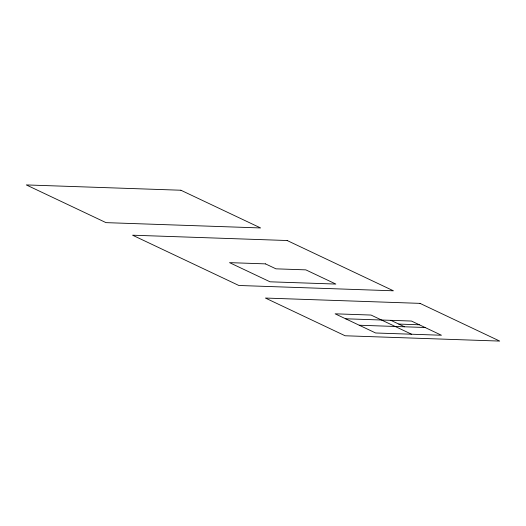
<?xml version="1.0" encoding="UTF-8"?>
<svg xmlns="http://www.w3.org/2000/svg" width="526" height="526" viewBox="0 0 526 526"><rect width="100%" height="100%" fill="white"/><g stroke="black" fill="none" stroke-linecap="round" stroke-linejoin="round"><path stroke-width="0.79" d="M345.608 318.782L411.437 321.044L441.452 335.246L375.623 332.984L335.115 313.818L371.054 315.054L411.562 334.22M398.787 324.075L419.34 324.785M359.238 325.232L425.061 327.494M390.884 320.341L404.507 326.784M180.891 190.234L26.3 184.922L106.002 222.636L260.594 227.949L180.891 190.234M287.157 240.52L132.572 235.201L238.843 285.48L393.428 290.799L287.157 240.52M265.459 263.874L229.52 262.638L270.029 281.805L335.851 284.066L305.836 269.864L275.946 268.832L265.459 263.874M419.998 303.364L265.406 298.051L345.109 335.766L499.7 341.078L419.998 303.364"/></g></svg>
